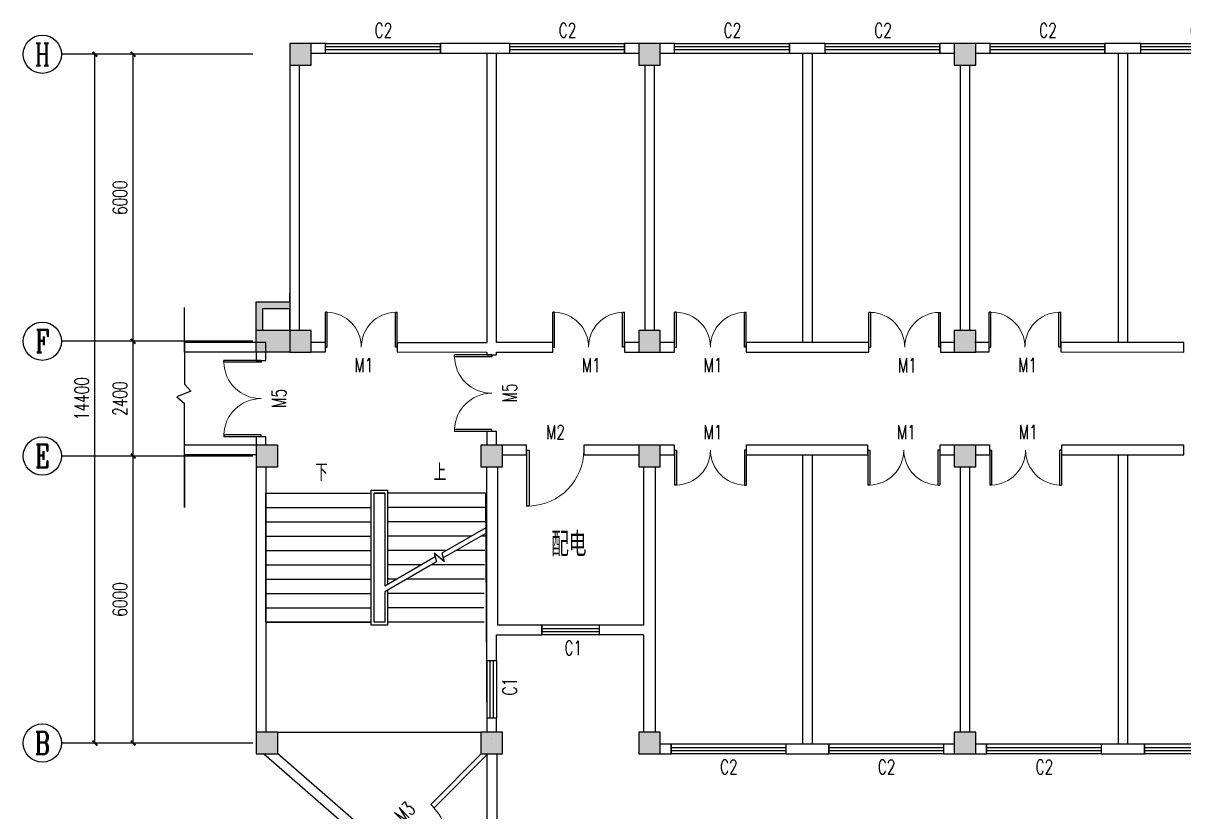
# Model space of a CAD drawing. Header units: millimetres. Extents: x 446 to 114752, y 86 to 28894.
# Drawn here: x 446 to 24721, y 11657 to 28143 of the extents above; entities that cross this region are included whole.
import ezdxf
from ezdxf.enums import TextEntityAlignment as Align

# ---------------------------------------------------------------- set-up
doc = ezdxf.new("R2010")
doc.units = ezdxf.units.MM
for name, color, linetype in [('AXIS', 3, 'Continuous'), ('AXIS_TEXT', 7, 'Continuous'), ('COLUMN', 9, 'Continuous'), ('DIM_SYMB', 3, 'Continuous'), ('PUB_TEXT', 7, 'Continuous'), ('STAIR', 2, 'Continuous'), ('WALL', 9, 'Continuous'), ('WINDOW', 4, 'Continuous'), ('WINDOW_TEXT', 7, 'Continuous')]:
    doc.layers.add(name, color=color, linetype=linetype)
doc.styles.add('_TCH_AXIS', font='COMPLEX', dxfattribs={"bigfont": 'GBCBIG'})
doc.styles.add('_TCH_DIM', font='SIMPLEX', dxfattribs={"bigfont": 'GBCBIG'})
doc.styles.add('_TCH_DIM_T3', font='SIMPLEX', dxfattribs={"width": 0.705882, "bigfont": 'GBCBIG'})
doc.styles.add('_TCH_WINDOW', font='SIMPLEX', dxfattribs={"bigfont": 'GBCBIG'})
doc.styles.get("Standard").update_dxf_attribs({"font": 'txt', "bigfont": 'gbcbig.shx'})
doc.dimstyles.new('_TCH_ARCH&&100', dxfattribs={"dimtxt": 297.5, "dimasz": 100, "dimexe": 250, "dimexo": 300, "dimgap": 126.25, "dimtad": 1, "dimdec": 0, "dimzin": 0, "dimdsep": 46, "dimtxsty": '_TCH_DIM_T3', "dimblk": 'ARCHTICK', "dimcen": 0.09, "dimclrt": 7, "dimazin": 2, "dimtfac": 1, "dimtdec": 0, "dimtix": 1, "dimtmove": 2, "dimatfit": 3, "dimfxl": 1, "dimtolj": 1, "dimtzin": 0, "dimarcsym": 0})

# ---------------------------------------------------------------- blocks, each defined once
blk = doc.blocks.new('_ArchTick')
at = {"color": 0, "linetype": 'ByBlock', "const_width": 0.4}
blk.add_lwpolyline([(-0.5, -0.5), (0.5, 0.5)], dxfattribs=at)
blk = doc.blocks.new('*D169')
at = {"layer": 'AXIS', "color": 0, "lineweight": -2}
for p, q in [((4946, 19094), (2496, 19094)), ((2746, 13094), (2746, 19094)), ((4946, 13094), (2496, 13094))]:
    blk.add_line(p, q, dxfattribs=at)
at = {"layer": 'Defpoints', "color": 0}
for p in [(2746, 19094), (5246, 19094), (5246, 13094)]:
    blk.add_point(p, dxfattribs=at)
at = {"layer": 'AXIS', "color": 0, "lineweight": -2, "xscale": 100, "yscale": 100, "zscale": 100}
for p, rotation in [((2746, 19094), 90), ((2746, 13094), 270)]:
    blk.add_blockref('_ArchTick', p, dxfattribs=dict(at, rotation=rotation))
at = {"layer": 'AXIS', "color": 7, "insert": (2471, 16094), "char_height": 297.5, "attachment_point": 5, "rotation": 90, "style": '_TCH_DIM_T3'}
blk.add_mtext('\\A1;6000', dxfattribs=at)
blk = doc.blocks.new('*D170')
at = {"layer": 'AXIS', "color": 0, "lineweight": -2}
for p, q in [((4946, 21494), (2496, 21494)), ((2746, 19094), (2746, 21494)), ((4946, 19094), (2496, 19094))]:
    blk.add_line(p, q, dxfattribs=at)
at = {"layer": 'Defpoints', "color": 0}
for p in [(2746, 21494), (5246, 21494), (5246, 19094)]:
    blk.add_point(p, dxfattribs=at)
at = {"layer": 'AXIS', "color": 0, "lineweight": -2, "xscale": 100, "yscale": 100, "zscale": 100}
for p, rotation in [((2746, 21494), 90), ((2746, 19094), 270)]:
    blk.add_blockref('_ArchTick', p, dxfattribs=dict(at, rotation=rotation))
at = {"layer": 'AXIS', "color": 7, "insert": (2471, 20294), "char_height": 297.5, "attachment_point": 5, "rotation": 90, "style": '_TCH_DIM_T3'}
blk.add_mtext('\\A1;2400', dxfattribs=at)
blk = doc.blocks.new('*D171')
at = {"layer": 'AXIS', "color": 0, "lineweight": -2}
for p, q in [((4946, 27494), (2496, 27494)), ((2746, 21494), (2746, 27494)), ((4946, 21494), (2496, 21494))]:
    blk.add_line(p, q, dxfattribs=at)
at = {"layer": 'Defpoints', "color": 0}
for p in [(2746, 27494), (5246, 27494), (5246, 21494)]:
    blk.add_point(p, dxfattribs=at)
at = {"layer": 'AXIS', "color": 0, "lineweight": -2, "xscale": 100, "yscale": 100, "zscale": 100}
for p, rotation in [((2746, 27494), 90), ((2746, 21494), 270)]:
    blk.add_blockref('_ArchTick', p, dxfattribs=dict(at, rotation=rotation))
at = {"layer": 'AXIS', "color": 7, "insert": (2471, 24494), "char_height": 297.5, "attachment_point": 5, "rotation": 90, "style": '_TCH_DIM_T3'}
blk.add_mtext('\\A1;6000', dxfattribs=at)
blk = doc.blocks.new('*D172')
at = {"layer": 'AXIS', "color": 0, "lineweight": -2}
for p, q in [((4946, 27494), (1696, 27494)), ((1946, 13094), (1946, 27494)), ((4946, 13094), (1696, 13094))]:
    blk.add_line(p, q, dxfattribs=at)
at = {"layer": 'Defpoints', "color": 0}
for p in [(1946, 27494), (5246, 27494), (5246, 13094)]:
    blk.add_point(p, dxfattribs=at)
at = {"layer": 'AXIS', "color": 0, "lineweight": -2, "xscale": 100, "yscale": 100, "zscale": 100}
for p, rotation in [((1946, 27494), 90), ((1946, 13094), 270)]:
    blk.add_blockref('_ArchTick', p, dxfattribs=dict(at, rotation=rotation))
at = {"layer": 'AXIS', "color": 7, "insert": (1671, 20294), "char_height": 297.5, "attachment_point": 5, "rotation": 90, "style": '_TCH_DIM_T3'}
blk.add_mtext('\\A1;14400', dxfattribs=at)
blk = doc.blocks.new('_FZHK')
blk.add_lwpolyline([(-0.5, -0.5), (0.5, -0.5), (0.5, 0.5), (-0.5, 0.5)], close=True)
blk = doc.blocks.new('$DorLib2D$00000001')
for p, q in [((0.45, 0.975), (0.5, 0.975)), ((0.45, 0), (0.45, 0.975)), ((0.5, 0), (0.5, 0.975)), ((0.5, 0), (0.45, 0))]:
    blk.add_line(p, q)
at = {"lineweight": 13}
blk.add_arc((0.475, 0), 0.975, 91.4693, 180, dxfattribs=at)
blk = doc.blocks.new('$DorLib2D$00000002')
for p, q in [((-0.5, 0), (-0.5, 0.4875)), ((-0.475, 0.4875), (-0.5, 0.4875)), ((-0.475, 0), (-0.475, 0.4875)), ((0.475, 0), (0.475, 0.4875)), ((0.475, 0.4875), (0.5, 0.4875)), ((0.5, 0), (0.5, 0.4875)), ((-0.5, 0), (-0.475, 0)), ((0.5, 0), (0.475, 0))]:
    blk.add_line(p, q)
at = {"lineweight": 13}
for centre, start, end in [((-0.4875, 0), 0, 88.53072), ((0.4875, 0), 91.46928, 180)]:
    blk.add_arc(centre, 0.4875, start, end, dxfattribs=at)
blk = doc.blocks.new('$TCHSYS$WIN2D')
for p, q in [((-0.5, 0.5), (0.5, 0.5)), ((-0.5, 0.5), (-0.5, -0.5)), ((0.5, 0.5), (0.5, -0.5)), ((0.5, 0.167), (-0.5, 0.167)), ((0.5, -0.167), (-0.5, -0.167)), ((-0.5, -0.5), (0.5, -0.5))]:
    blk.add_line(p, q)

msp = doc.modelspace()

# ---------------------------------------------------------------- hatches: boundary and pattern name
h = msp.add_hatch(color=256)
h.paths.add_polyline_path([(5321.2, 19318.9), (5321.2, 19093.9), (5771.2, 19093.9), (5771.2, 19318.9)])
h.paths.add_polyline_path([(5771.2, 18868.9), (5771.2, 19093.9), (5321.2, 19093.9), (5321.2, 18868.9)])
h.paths.add_polyline_path([(5771.2, 13093.9), (5771.2, 13318.9), (5321.2, 13318.9), (5321.2, 13093.9)])
h.paths.add_polyline_path([(5771.2, 12868.9), (5771.2, 13093.9), (5321.2, 13093.9), (5321.2, 12868.9)])
h.paths.add_polyline_path([(6246.2, 27718.9), (6021.2, 27718.9), (6021.2, 27493.9), (6246.2, 27493.9)])
h.paths.add_polyline_path([(6021.2, 27493.9), (6021.2, 27268.9), (6246.2, 27268.9), (6246.2, 27493.9)])
h.paths.add_polyline_path([(6471.2, 27493.9), (6471.2, 27718.9), (6246.2, 27718.9), (6246.2, 27493.9)])
h.paths.add_polyline_path([(6246.2, 27268.9), (6471.2, 27268.9), (6471.2, 27493.9), (6246.2, 27493.9)])
h.paths.add_polyline_path([(6471.2, 21493.9), (6471.2, 21718.9), (6246.2, 21718.9), (6246.2, 21493.9)])
h.paths.add_polyline_path([(6246.2, 21268.9), (6471.2, 21268.9), (6471.2, 21493.9), (6246.2, 21493.9)])
h.paths.add_polyline_path([(6246.2, 21493.9), (6021.2, 21493.9), (6021.2, 21268.9), (6246.2, 21268.9)])
h.paths.add_polyline_path([(6246.2, 21718.9), (6021.2, 21718.9), (6021.2, 21493.9), (6246.2, 21493.9)])
h = msp.add_hatch(color=256)
h.paths.add_polyline_path([(13546.2, 27718.9), (13321.2, 27718.9), (13321.2, 27493.9), (13546.2, 27493.9)])
h.paths.add_polyline_path([(13546.2, 27493.9), (13771.2, 27493.9), (13771.2, 27718.9), (13546.2, 27718.9)])
h.paths.add_polyline_path([(13546.2, 27268.9), (13771.2, 27268.9), (13771.2, 27493.9), (13546.2, 27493.9)])
h.paths.add_polyline_path([(13546.2, 27493.9), (13321.2, 27493.9), (13321.2, 27268.9), (13546.2, 27268.9)])
h.paths.add_polyline_path([(13546.2, 21493.9), (13321.2, 21493.9), (13321.2, 21268.9), (13546.2, 21268.9)])
h.paths.add_polyline_path([(13546.2, 21493.9), (13546.2, 21268.9), (13771.2, 21268.9), (13771.2, 21493.9)])
h.paths.add_polyline_path([(13771.2, 21493.9), (13771.2, 21718.9), (13546.2, 21718.9), (13546.2, 21493.9)])
h.paths.add_polyline_path([(13546.2, 21718.9), (13321.2, 21718.9), (13321.2, 21493.9), (13546.2, 21493.9)])
h.paths.add_polyline_path([(13546.2, 13318.9), (13546.2, 12868.9), (13771.2, 12868.9), (13771.2, 13318.9)])
h.paths.add_polyline_path([(13321.2, 13318.9), (13321.2, 12868.9), (13546.2, 12868.9), (13546.2, 13318.9)])
h = msp.add_hatch(color=256)
h.paths.add_polyline_path([(20146.2, 27718.9), (19921.2, 27718.9), (19921.2, 27493.9), (20146.2, 27493.9)])
h.paths.add_polyline_path([(20146.2, 27493.9), (20371.2, 27493.9), (20371.2, 27718.9), (20146.2, 27718.9)])
h.paths.add_polyline_path([(20146.2, 27268.9), (20371.2, 27268.9), (20371.2, 27493.9), (20146.2, 27493.9)])
h.paths.add_polyline_path([(20146.2, 27493.9), (19921.2, 27493.9), (19921.2, 27268.9), (20146.2, 27268.9)])
h.paths.add_polyline_path([(20146.2, 21493.9), (19921.2, 21493.9), (19921.2, 21268.9), (20146.2, 21268.9)])
h.paths.add_polyline_path([(20146.2, 21493.9), (20146.2, 21268.9), (20371.2, 21268.9), (20371.2, 21493.9)])
h.paths.add_polyline_path([(20371.2, 21493.9), (20371.2, 21718.9), (20146.2, 21718.9), (20146.2, 21493.9)])
h.paths.add_polyline_path([(20146.2, 21718.9), (19921.2, 21718.9), (19921.2, 21493.9), (20146.2, 21493.9)])
h.paths.add_polyline_path([(20146.2, 13318.9), (20146.2, 12868.9), (20371.2, 12868.9), (20371.2, 13318.9)])
h.paths.add_polyline_path([(19921.2, 13318.9), (19921.2, 12868.9), (20146.2, 12868.9), (20146.2, 13318.9)])
msp.add_hatch(color=256).paths.add_polyline_path([(5448.6, 22168.9), (6021.2, 22168.9), (6021.2, 22318.9), (5321.2, 22318.9), (5321.2, 21718.9), (5448.6, 21718.9)])
h = msp.add_hatch(color=256)
h.paths.add_polyline_path([(6021.2, 21493.9), (6021.2, 21718.9), (5321.2, 21718.9), (5321.2, 21493.9)])
h.paths.add_polyline_path([(5321.2, 21493.9), (5321.2, 21268.9), (6021.2, 21268.9), (6021.2, 21493.9)])
h = msp.add_hatch(color=256)
h.paths.add_polyline_path([(10021.2, 12868.9), (10471.2, 12868.9), (10471.2, 13318.9), (10021.2, 13318.9)])
h.paths.add_polyline_path([(10021.2, 18868.9), (10471.2, 18868.9), (10471.2, 19318.9), (10021.2, 19318.9)])
h = msp.add_hatch(color=256)
h.paths.add_polyline_path([(13546.2, 19318.9), (13321.2, 19318.9), (13321.2, 19093.9), (13546.2, 19093.9)])
h.paths.add_polyline_path([(13771.2, 19318.9), (13546.2, 19318.9), (13546.2, 19093.9), (13771.2, 19093.9)])
h.paths.add_polyline_path([(13771.2, 19093.9), (13546.2, 19093.9), (13546.2, 18868.9), (13771.2, 18868.9)])
h.paths.add_polyline_path([(13546.2, 19093.9), (13321.2, 19093.9), (13321.2, 18868.9), (13546.2, 18868.9)])
h = msp.add_hatch(color=256)
h.paths.add_polyline_path([(20146.2, 19318.9), (19921.2, 19318.9), (19921.2, 19093.9), (20146.2, 19093.9)])
h.paths.add_polyline_path([(20371.2, 19318.9), (20146.2, 19318.9), (20146.2, 19093.9), (20371.2, 19093.9)])
h.paths.add_polyline_path([(20371.2, 19093.9), (20146.2, 19093.9), (20146.2, 18868.9), (20371.2, 18868.9)])
h.paths.add_polyline_path([(20146.2, 19093.9), (19921.2, 19093.9), (19921.2, 18868.9), (20146.2, 18868.9)])

# ---------------------------------------------------------------- linework, layer by layer
for p, q in [((6021.2, 22318.9), (6021.2, 22498.9)), ((3821.2, 21468.9), (3821.2, 22200)), ((5321.2, 21718.9), (5321.2, 22318.9)), ((5321.2, 22318.9), (6021.2, 22318.9)), ((6021.2, 22168.9), (5448.6, 22168.9)), ((5448.6, 22168.9), (5448.6, 21718.9)), ((6021.2, 21718.9), (6021.2, 22168.9)), ((5448.6, 21718.9), (5321.2, 21718.9)), ((3821.2, 21468.9), (3821.2, 20595.8)), ((3954.1, 20451.5), (3660.1, 20331.2)), ((3821.2, 20595.8), (3954.1, 20451.5)), ((3660.1, 20331.2), (3821.2, 20193.3)), ((3821.2, 18017.7), (3821.2, 20193.3)), ((3821.2, 19118.9), (3821.2, 18017.7))]:
    msp.add_line(p, q)
at = {"layer": 'AXIS'}
for p, q in [((5246.2, 27493.9), (1246.2, 27493.9)), ((5246.2, 21493.9), (1246.2, 21493.9)), ((5246.2, 19093.9), (1246.2, 19093.9)), ((5246.2, 13093.9), (1246.2, 13093.9))]:
    msp.add_line(p, q, dxfattribs=at)
for centre in [(846.2, 27493.9), (846.2, 21493.9), (846.2, 19093.9), (846.2, 13093.9)]:
    msp.add_circle(centre, 400, dxfattribs=at)
at = {"layer": 'DIM_SYMB'}
for points in [[(6652.7, 18468.9, 0, 0, 0), (6652.7, 14468.9, 0, 0, 0), (9139.7, 14468.9, 0, 0, 0), (9139.7, 16518.9, 80, 0, 0), (9139.7, 16818.9, 0, 0, 0)], [(9139.7, 18468.9, 0, 0, 0), (9139.7, 17418.9, 80, 0, 0), (9139.7, 17118.9, 0, 0, 0)]]:
    msp.add_lwpolyline(points, format="xyseb", dxfattribs=at)
at = {"layer": 'STAIR'}
for p, q in [((5521.2, 15618.9), (5521.2, 18318.9)), ((5521.2, 18318.9), (7724.2, 18318.9)), ((7724.2, 18378.9), (8068.2, 18378.9)), ((7724.2, 15558.9), (7724.2, 18378.9)), ((7784.2, 15618.9), (7784.2, 18318.9)), ((7784.2, 18318.9), (8008.2, 18318.9)), ((7784.2, 15618.9), (7784.2, 18318.9)), ((8008.2, 18318.9), (7784.2, 18318.9)), ((8008.2, 18318.9), (8008.2, 16373.3)), ((8008.2, 18318.9), (8008.2, 16373.3)), ((8068.2, 18378.9), (8068.2, 16408)), ((10113.2, 18318.9), (8068.2, 18318.9)), ((10113.2, 18318.9), (10146.2, 13318.9)), ((5521.2, 18018.9), (7724.2, 18018.9)), ((10119.5, 18018.9), (8068.2, 18018.9)), ((5521.2, 17718.9), (7724.2, 17718.9)), ((10119.5, 17718.9), (8068.2, 17718.9)), ((10119.2, 17592.1), (9204.1, 17063.8)), ((5521.2, 17418.9), (7724.2, 17418.9)), ((9819.1, 17418.9), (8068.2, 17418.9)), ((10106.3, 17469.2), (9230.9, 16963.8)), ((10106.3, 17418.9), (10019.1, 17418.9)), ((5521.2, 17118.9), (7724.2, 17118.9)), ((9299.5, 17118.9), (8068.2, 17118.9)), ((9250.3, 16891.5), (9044.3, 17064.3)), ((9044.3, 17064.3), (9092.6, 16883.9)), ((9204.1, 17063.8), (9250.3, 16891.5)), ((10100.4, 17118.9), (9499.5, 17118.9)), ((5521.2, 16818.9), (7724.2, 16818.9)), ((9065.8, 16983.9), (8008.2, 16373.3)), ((9092.6, 16883.9), (8008.2, 16257.9)), ((8779.9, 16818.9), (8068.2, 16818.9)), ((10093.8, 16818.9), (8979.9, 16818.9)), ((5521.2, 16518.9), (7724.2, 16518.9)), ((8260.3, 16518.9), (8068.2, 16518.9)), ((10093.8, 16518.9), (8460.3, 16518.9)), ((8068.2, 16292.5), (8068.2, 15558.9)), ((5521.2, 16218.9), (7724.2, 16218.9)), ((8008.2, 16257.9), (8008.2, 15618.9)), ((8008.2, 16257.9), (8008.2, 15618.9)), ((10088.8, 16218.9), (8068.2, 16218.9)), ((5521.2, 15918.9), (7724.2, 15918.9)), ((10082.3, 15918.9), (8068.2, 15918.9)), ((5521.2, 15618.9), (7724.2, 15618.9)), ((5521.2, 15618.9), (5521.2, 13318.9)), ((7724.2, 15618.9), (5521.2, 15618.9)), ((8068.2, 15558.9), (7724.2, 15558.9)), ((8008.2, 15618.9), (7784.2, 15618.9)), ((8008.2, 15618.9), (7784.2, 15618.9)), ((10087.9, 15618.9), (8068.2, 15618.9)), ((10087.9, 15618.9), (8068.2, 15618.9)), ((5771.2, 13318.9), (10021.2, 13318.9))]:
    msp.add_line(p, q, dxfattribs=at)
at = {"layer": 'WALL'}
for p, q in [((6771.2, 27718.9), (6471.2, 27718.9)), ((6771.2, 27518.9), (6771.2, 27718.9)), ((10621.2, 27718.9), (9171.2, 27718.9)), ((9171.2, 27718.9), (9171.2, 27518.9)), ((10621.2, 27518.9), (10621.2, 27718.9)), ((13321.2, 27718.9), (13021.2, 27718.9)), ((13021.2, 27718.9), (13021.2, 27518.9)), ((14071.2, 27718.9), (13771.2, 27718.9)), ((14071.2, 27518.9), (14071.2, 27718.9)), ((17221.2, 27718.9), (16471.2, 27718.9)), ((16471.2, 27718.9), (16471.2, 27518.9)), ((17221.2, 27518.9), (17221.2, 27718.9)), ((19921.2, 27718.9), (19621.2, 27718.9)), ((19621.2, 27718.9), (19621.2, 27518.9)), ((20671.2, 27718.9), (20371.2, 27718.9)), ((20671.2, 27518.9), (20671.2, 27718.9)), ((23821.2, 27718.9), (23071.2, 27718.9)), ((23071.2, 27718.9), (23071.2, 27518.9)), ((23821.2, 27518.9), (23821.2, 27718.9)), ((6471.2, 27518.9), (6771.2, 27518.9)), ((9171.2, 27518.9), (10621.2, 27518.9)), ((10146.2, 27518.9), (10146.2, 21468.9)), ((10346.2, 21468.9), (10346.2, 27518.9)), ((13021.2, 27518.9), (13321.2, 27518.9)), ((13771.2, 27518.9), (14071.2, 27518.9)), ((16471.2, 27518.9), (17221.2, 27518.9)), ((16746.5, 27518.9), (16746.5, 21468.9)), ((16946.5, 27518.9), (16946.5, 21468.9)), ((19621.2, 27518.9), (19921.2, 27518.9)), ((20371.2, 27518.9), (20671.2, 27518.9)), ((23071.2, 27518.9), (23821.2, 27518.9)), ((23345.2, 27518.9), (23345.2, 21468.9)), ((23545.2, 27518.9), (23545.2, 21468.9)), ((6021.2, 27268.9), (6021.2, 21718.9)), ((6221.2, 27268.9), (6221.2, 21718.9)), ((13446.2, 27268.9), (13446.2, 21718.9)), ((13646.2, 27268.9), (13646.2, 21718.9)), ((20040.9, 27268.9), (20040.9, 21718.9)), ((20240.9, 27268.9), (20240.9, 21718.9)), ((5321.2, 21268.9), (5321.2, 21718.9)), ((6021.2, 21718.9), (5321.2, 21718.9)), ((5521.2, 21468.9), (3821.2, 21468.9)), ((3821.2, 21268.9), (3821.2, 21468.9)), ((5521.2, 21093.9), (5521.2, 21468.9)), ((6768.2, 21469), (6468.2, 21469)), ((6768.2, 21269), (6768.2, 21469)), ((8268.2, 21469), (8268.2, 21269)), ((8268.2, 21468.9), (10146.2, 21468.9)), ((11521.2, 21468.9), (10346.2, 21468.9)), ((11521.2, 21268.9), (11521.2, 21468.9)), ((13321.2, 21468.9), (13021.2, 21468.9)), ((13021.2, 21468.9), (13021.2, 21268.9)), ((14071.2, 21468.9), (13771.2, 21468.9)), ((14071.2, 21268.9), (14071.2, 21468.9)), ((18135.3, 21466.7), (15571.2, 21468.9)), ((15571.2, 21468.9), (15571.2, 21268.9)), ((18135.3, 21266.7), (18135.3, 21466.7)), ((19935.3, 21466.7), (19635.3, 21466.7)), ((19635.3, 21466.7), (19635.3, 21266.7)), ((20647.8, 21469.9), (20347.8, 21469.9)), ((20647.8, 21269.9), (20647.8, 21469.9)), ((22147.8, 21469.9), (22147.8, 21269.9)), ((24721.2, 21468.9), (22147.8, 21468.9)), ((24721.2, 21268.9), (24721.2, 21468.9)), ((5321.2, 21268.9), (3821.2, 21268.9)), ((6021.2, 21268.9), (5321.2, 21268.9)), ((5321.2, 21268.9), (5321.2, 21093.9)), ((6468.2, 21269), (6768.2, 21269)), ((8268.2, 21269), (10146.2, 21268.9)), ((10146.2, 21268.9), (10146.2, 21206.4)), ((10146.2, 21206.4), (10346.2, 21206.4)), ((10346.2, 21268.9), (11521.2, 21268.9)), ((10346.2, 21206.4), (10346.2, 21268.9)), ((13021.2, 21268.9), (13321.2, 21268.9)), ((13771.2, 21268.9), (14071.2, 21268.9)), ((15571.2, 21268.9), (18135.3, 21266.7)), ((19635.3, 21266.7), (19935.3, 21266.7)), ((20347.8, 21269.9), (20647.8, 21269.9)), ((22147.8, 21269.9), (24721.2, 21268.9)), ((5321.2, 21093.9), (5521.2, 21093.9)), ((5521.2, 19493.9), (5321.2, 19493.9)), ((5321.2, 19493.9), (5321.2, 19318.9)), ((5521.2, 19318.9), (5521.2, 19493.9)), ((10346.2, 19606.4), (10146.2, 19606.4)), ((10146.2, 19606.4), (10146.2, 19318.9)), ((10346.2, 19318.9), (10346.2, 19606.4)), ((5321.2, 19318.9), (3821.2, 19318.9)), ((3821.2, 19118.9), (3821.2, 19318.9)), ((5321.2, 19318.9, -450), (5321.2, 19318.9, -450)), ((5321.2, 19291.7, -450), (5321.2, 19291.7, -450)), ((5321.2, 19264.5, -450), (5321.2, 19264.5, -450)), ((10971.2, 19318.9), (10471.2, 19318.9)), ((10971.2, 19118.9), (10971.2, 19318.9)), ((13321.2, 19318.9), (12171.2, 19318.9)), ((12171.2, 19318.9), (12171.2, 19118.9)), ((14071.2, 19318.9), (13771.2, 19318.9)), ((14071.2, 19118.9), (14071.2, 19318.9)), ((18115.3, 19318.9), (15571.2, 19318.9)), ((15571.2, 19318.9), (15571.2, 19118.9)), ((18115.3, 19118.9), (18115.3, 19318.9)), ((19915.3, 19318.9), (19615.3, 19318.9)), ((19615.3, 19318.9), (19615.3, 19118.9)), ((20661.9, 19319.4), (20361.9, 19319.4)), ((20661.9, 19119.4), (20661.9, 19319.4)), ((22161.9, 19319.4), (22161.9, 19119.4)), ((24721.2, 19318.9), (22161.9, 19318.9)), ((24721.2, 19118.9), (24721.2, 19318.9)), ((5321.2, 19118.9), (3821.2, 19118.9)), ((10471.2, 19118.9), (10971.2, 19118.9)), ((12171.2, 19118.9), (13321.2, 19118.9)), ((13771.2, 19118.9), (14071.2, 19118.9)), ((15571.2, 19118.9), (18115.3, 19118.9)), ((16746.5, 19118.9), (16746.5, 13068.9)), ((16946.5, 19118.9), (16946.5, 13068.9)), ((19615.3, 19118.9), (19915.3, 19118.9)), ((20361.9, 19119.4), (20661.9, 19119.4)), ((22161.9, 19118.9), (24721.2, 19118.9)), ((23345.2, 19118.9), (23345.2, 13068.9)), ((23545.2, 19118.9), (23545.2, 13068.9)), ((5321.2, 18868.9), (5321.2, 13318.9)), ((5521.2, 18868.9), (5521.2, 13318.9)), ((10134.1, 18874.5), (10134.1, 14818.9)), ((10366.6, 18868.9), (10366.6, 15557.7)), ((13423.6, 18868.9), (13423.6, 15557.7)), ((13673.9, 13318.9), (13673.9, 18868.9)), ((20040.9, 18868.9), (20040.9, 13318.9)), ((20240.9, 18868.9), (20240.9, 13318.9)), ((11296.2, 15557.7), (10366.6, 15557.7)), ((11296.2, 15357.7), (11296.2, 15557.7)), ((12496.2, 15557.7), (12496.2, 15357.7)), ((13423.6, 15557.7), (12496.2, 15557.7)), ((10347, 15357.7), (11296.2, 15357.7)), ((10347, 14818.9), (10347, 15357.7)), ((13421.5, 15357.7), (12496.2, 15357.7)), ((13421.5, 15357.7), (13421.5, 13318.9)), ((10146.2, 13618.9), (10146.2, 13318.9)), ((10345.5, 13318.9), (10345.5, 13618.9)), ((10246.2, 13278.9, -450), (10246.2, 13278.9, -450)), ((10246.2, 13186.4, -450), (10246.2, 13186.4, -450)), ((10354.7, 8616.6), (5469.5, 12868.9)), ((10149.2, 9060.7), (5771.2, 12871.4)), ((10022.6, 12868.9), (8970.3, 11806.8)), ((9041.3, 11736.4), (10163.3, 12868.9)), ((10144, 12868.9), (10149.2, 9060.7)), ((10246.2, 13093.9, -450), (10246.2, 13093.9, -450)), ((10354.7, 12868.9), (10354.7, 8616.6)), ((13996.2, 13068.9), (13771.2, 13068.9)), ((13771.2, 12868.9), (13996.2, 12868.9)), ((13996.2, 12868.9), (13996.2, 13068.9)), ((17296.2, 13068.9), (16396.2, 13068.9)), ((16396.2, 13068.9), (16396.2, 12868.9)), ((16396.2, 12868.9), (17296.2, 12868.9)), ((17296.2, 12868.9), (17296.2, 13068.9)), ((19921.2, 13068.9), (19696.2, 13068.9)), ((19696.2, 13068.9), (19696.2, 12868.9)), ((19696.2, 12868.9), (19921.2, 12868.9)), ((20596.2, 13068.9), (20371.2, 13068.9)), ((20371.2, 12868.9), (20596.2, 12868.9)), ((20596.2, 12868.9), (20596.2, 13068.9)), ((23896.2, 13068.9), (22996.2, 13068.9)), ((22996.2, 13068.9), (22996.2, 12868.9)), ((22996.2, 12868.9), (23896.2, 12868.9)), ((23896.2, 12868.9), (23896.2, 13068.9)), ((8970.3, 11806.8), (9041.3, 11736.4))]:
    msp.add_line(p, q, dxfattribs=at)

# ---------------------------------------------------------------- block references
at = {"layer": 'COLUMN', "xscale": 450, "yscale": 449.9999999999999, "zscale": 450}
for p in [(6246.2, 27493.9), (13546.2, 27493.9), (20146.2, 27493.9), (6246.2, 21493.9), (13546.2, 21493.9), (20146.2, 21493.9), (5546.2, 19093.9), (10246.2, 19093.9), (13546.2, 19093.9), (20146.2, 19093.9), (5546.2, 13093.9), (10246.2, 13093.9), (13546.2, 13093.9), (20146.2, 13093.9)]:
    msp.add_blockref('_FZHK', p, dxfattribs=at)
at = {"layer": 'WINDOW'}
ref = msp.add_blockref('$TCHSYS$WIN2D', (7971.2, 27618.9), dxfattribs=dict(at, xscale=2400, yscale=-200, zscale=2400))
ref.add_attrib('A', 'C2', (7796.2, 27845.1), dxfattribs={"layer": 'WINDOW_TEXT', "height": 297.5, "style": '_TCH_WINDOW', "width": 0.705882})
ref = msp.add_blockref('$TCHSYS$WIN2D', (11821.2, 27618.9), dxfattribs=dict(at, xscale=2400, yscale=-200, zscale=2400))
ref.add_attrib('A', 'C2', (11646.2, 27845.1), dxfattribs={"layer": 'WINDOW_TEXT', "height": 297.5, "style": '_TCH_WINDOW', "width": 0.705882})
ref = msp.add_blockref('$TCHSYS$WIN2D', (15271.2, 27618.9), dxfattribs=dict(at, xscale=2400, yscale=-200, zscale=2400))
ref.add_attrib('A', 'C2', (15096.2, 27845.1), dxfattribs={"layer": 'WINDOW_TEXT', "height": 297.5, "style": '_TCH_WINDOW', "width": 0.705882})
ref = msp.add_blockref('$TCHSYS$WIN2D', (18421.2, 27618.9), dxfattribs=dict(at, xscale=2400, yscale=-200, zscale=2400))
ref.add_attrib('A', 'C2', (18246.2, 27845.1), dxfattribs={"layer": 'WINDOW_TEXT', "height": 297.5, "style": '_TCH_WINDOW', "width": 0.705882})
ref = msp.add_blockref('$TCHSYS$WIN2D', (21871.2, 27618.9), dxfattribs=dict(at, xscale=2400, yscale=-200, zscale=2400))
ref.add_attrib('A', 'C2', (21696.2, 27845.1), dxfattribs={"layer": 'WINDOW_TEXT', "height": 297.5, "style": '_TCH_WINDOW', "width": 0.705882})
ref = msp.add_blockref('$TCHSYS$WIN2D', (25021.2, 27618.9), dxfattribs=dict(at, xscale=2400, yscale=-200, zscale=2400))
ref.add_attrib('A', 'C2', (24846.2, 27845.1), dxfattribs={"layer": 'WINDOW_TEXT', "height": 297.5, "style": '_TCH_WINDOW', "width": 0.705882})
ref = msp.add_blockref('$DorLib2D$00000002', (7518.2, 21369), dxfattribs=dict(at, xscale=-1500, yscale=1500, zscale=-1500))
ref.add_attrib('A', 'M1', (7373.2, 20845.3), dxfattribs={"layer": 'WINDOW_TEXT', "height": 297.5, "style": '_TCH_WINDOW', "width": 0.705882})
ref = msp.add_blockref('$DorLib2D$00000002', (12271.2, 21368.9), dxfattribs=dict(at, xscale=-1500, yscale=1500, zscale=-1500))
ref.add_attrib('A', 'M1', (12126.2, 20845.1), dxfattribs={"layer": 'WINDOW_TEXT', "height": 297.5, "style": '_TCH_WINDOW', "width": 0.705882})
ref = msp.add_blockref('$DorLib2D$00000002', (14821.2, 21368.9), dxfattribs=dict(at, xscale=-1500, yscale=1500, zscale=-1500))
ref.add_attrib('A', 'M1', (14676.2, 20845.1), dxfattribs={"layer": 'WINDOW_TEXT', "height": 297.5, "style": '_TCH_WINDOW', "width": 0.705882})
ref = msp.add_blockref('$DorLib2D$00000002', (18885.3, 21366.7), dxfattribs=dict(at, xscale=-1500, yscale=1500, zscale=-1500))
ref.add_attrib('A', 'M1', (18740.3, 20843), dxfattribs={"layer": 'WINDOW_TEXT', "height": 297.5, "style": '_TCH_WINDOW', "width": 0.705882})
ref = msp.add_blockref('$DorLib2D$00000002', (21397.8, 21369.9), dxfattribs=dict(at, xscale=-1500, yscale=1500, zscale=-1500))
ref.add_attrib('A', 'M1', (21252.8, 20846.1), dxfattribs={"layer": 'WINDOW_TEXT', "height": 297.5, "style": '_TCH_WINDOW', "width": 0.705882})
ref = msp.add_blockref('$DorLib2D$00000002', (10246.2, 20406.4), dxfattribs=dict(at, xscale=1600, yscale=-1600, zscale=1600, rotation=270))
ref.add_attrib('A', 'M5', (10770, 20216.4), dxfattribs={"layer": 'WINDOW_TEXT', "height": 297.5, "rotation": 90, "style": '_TCH_WINDOW', "width": 0.705882})
ref = msp.add_blockref('$DorLib2D$00000002', (5421.2, 20293.9), dxfattribs=dict(at, xscale=1600, yscale=-1600, zscale=1600, rotation=270))
ref.add_attrib('A', 'M5', (5945, 20103.9), dxfattribs={"layer": 'WINDOW_TEXT', "height": 297.5, "rotation": 90, "style": '_TCH_WINDOW', "width": 0.705882})
ref = msp.add_blockref('$DorLib2D$00000001', (11571.2, 19218.9), dxfattribs=dict(at, xscale=1200, yscale=1200, zscale=1200, rotation=180))
ref.add_attrib('A', 'M2', (11381.2, 19445.1), dxfattribs={"layer": 'WINDOW_TEXT', "height": 297.5, "style": '_TCH_WINDOW', "width": 0.705882})
ref = msp.add_blockref('$DorLib2D$00000002', (14821.2, 19218.9), dxfattribs=dict(at, xscale=-1500, yscale=-1500, zscale=-1500))
ref.add_attrib('A', 'M1', (14676.2, 19445.1), dxfattribs={"layer": 'WINDOW_TEXT', "height": 297.5, "style": '_TCH_WINDOW', "width": 0.705882})
ref = msp.add_blockref('$DorLib2D$00000002', (18865.3, 19218.9), dxfattribs=dict(at, xscale=-1500, yscale=-1500, zscale=-1500))
ref.add_attrib('A', 'M1', (18720.3, 19445.2), dxfattribs={"layer": 'WINDOW_TEXT', "height": 297.5, "style": '_TCH_WINDOW', "width": 0.705882})
ref = msp.add_blockref('$DorLib2D$00000002', (21411.9, 19219.4), dxfattribs=dict(at, xscale=-1500, yscale=-1500, zscale=-1500))
ref.add_attrib('A', 'M1', (21266.9, 19445.6), dxfattribs={"layer": 'WINDOW_TEXT', "height": 297.5, "style": '_TCH_WINDOW', "width": 0.705882})
ref = msp.add_blockref('$TCHSYS$WIN2D', (11896.2, 15457.7), dxfattribs=dict(at, xscale=1200, yscale=-200, zscale=1200, rotation=180))
ref.add_attrib('A', 'C1', (11766.2, 14934), dxfattribs={"layer": 'WINDOW_TEXT', "height": 297.5, "style": '_TCH_WINDOW', "width": 0.705882})
ref = msp.add_blockref('$TCHSYS$WIN2D', (10246.2, 14218.9), dxfattribs=dict(at, xscale=1200, yscale=-200, zscale=1200, rotation=270))
ref.add_attrib('A', 'C1', (10770, 14088.9), dxfattribs={"layer": 'WINDOW_TEXT', "height": 297.5, "rotation": 90, "style": '_TCH_WINDOW', "width": 0.705882})
ref = msp.add_blockref('$TCHSYS$WIN2D', (15196.2, 12968.9), dxfattribs=dict(at, xscale=2400, yscale=-200, zscale=2400, rotation=180))
ref.add_attrib('A', 'C2', (15021.2, 12445.1), dxfattribs={"layer": 'WINDOW_TEXT', "height": 297.5, "style": '_TCH_WINDOW', "width": 0.705882})
ref = msp.add_blockref('$TCHSYS$WIN2D', (18496.2, 12968.9), dxfattribs=dict(at, xscale=2400, yscale=-200, zscale=2400, rotation=180))
ref.add_attrib('A', 'C2', (18321.2, 12445.1), dxfattribs={"layer": 'WINDOW_TEXT', "height": 297.5, "style": '_TCH_WINDOW', "width": 0.705882})
ref = msp.add_blockref('$TCHSYS$WIN2D', (21796.2, 12968.9), dxfattribs=dict(at, xscale=2400, yscale=-200, zscale=2400, rotation=180))
ref.add_attrib('A', 'C2', (21621.2, 12445.1), dxfattribs={"layer": 'WINDOW_TEXT', "height": 297.5, "style": '_TCH_WINDOW', "width": 0.705882})
ref = msp.add_blockref('$TCHSYS$WIN2D', (25096.2, 12968.9), dxfattribs=dict(at, xscale=2400, yscale=-200, zscale=2400, rotation=180))
ref.add_attrib('A', 'C2', (24921.2, 12445.1), dxfattribs={"layer": 'WINDOW_TEXT', "height": 297.5, "style": '_TCH_WINDOW', "width": 0.705882})
ref = msp.add_blockref('$DorLib2D$00000001', (8653.9, 11416.4), dxfattribs=dict(at, xscale=999.999999999948, yscale=1000, zscale=1000, rotation=225.2665809555974))
ref.add_attrib('A', 'M3', (8395, 11405.4), dxfattribs={"layer": 'WINDOW_TEXT', "height": 297.5, "rotation": 45.26658, "style": '_TCH_WINDOW', "width": 0.705882})

# ---------------------------------------------------------------- texts
at = {"layer": 'AXIS_TEXT', "style": '_TCH_AXIS'}
for s, height, width, p, p2 in [('H', 465.9, 0.7, (690.9, 27260.9), (1001.5, 27260.9)), ('F', 476.1, 0.8125, (698.8, 21255.8), (993.6, 21255.8)), ('E', 476.1, 0.8125, (698.8, 18855.8), (993.6, 18855.8)), ('B', 465.9, 0.823529, (690.9, 12860.9), (1001.5, 12860.9))]:
    msp.add_text(s, height=height, dxfattribs=dict(at, width=width)).set_placement(p, p2, align=Align.FIT)
at = {"layer": 'PUB_TEXT', "style": '_TCH_DIM'}
for s, p in [('下', (6557.8, 18573.9)), ('上', (9035.5, 18573.9))]:
    msp.add_text(s, height=357.4, dxfattribs=at).set_placement(p)
at = {"layer": 'PUB_TEXT'}
msp.add_text('配电', height=510.64, dxfattribs=at).set_placement((11490.8, 16994.8))

# ---------------------------------------------------------------- dimensions: what is measured, and where the dimension line sits
at = {"layer": 'AXIS'}
for p1, p2, distance, text, picture, middle in [((5246.2, 13093.9), (5246.2, 27493.9), 3300, '14400', '*D172', (1671.2, 20293.9)), ((5246.2, 21493.9), (5246.2, 27493.9), 2500, '6000', '*D171', (2471.2, 24493.9)), ((5246.2, 19093.9), (5246.2, 21493.9), 2500, '2400', '*D170', (2471.2, 20293.9)), ((5246.2, 13093.9), (5246.2, 19093.9), 2500, '6000', '*D169', (2471.2, 16093.9))]:
    dim = msp.add_aligned_dim(p1=p1, p2=p2, distance=distance, text=text, dimstyle='_TCH_ARCH&&100', dxfattribs=at)
    dim.commit()
    dim.dimension.update_dxf_attribs({"geometry": picture, "text_midpoint": middle})

doc.saveas('drawing.dxf')
